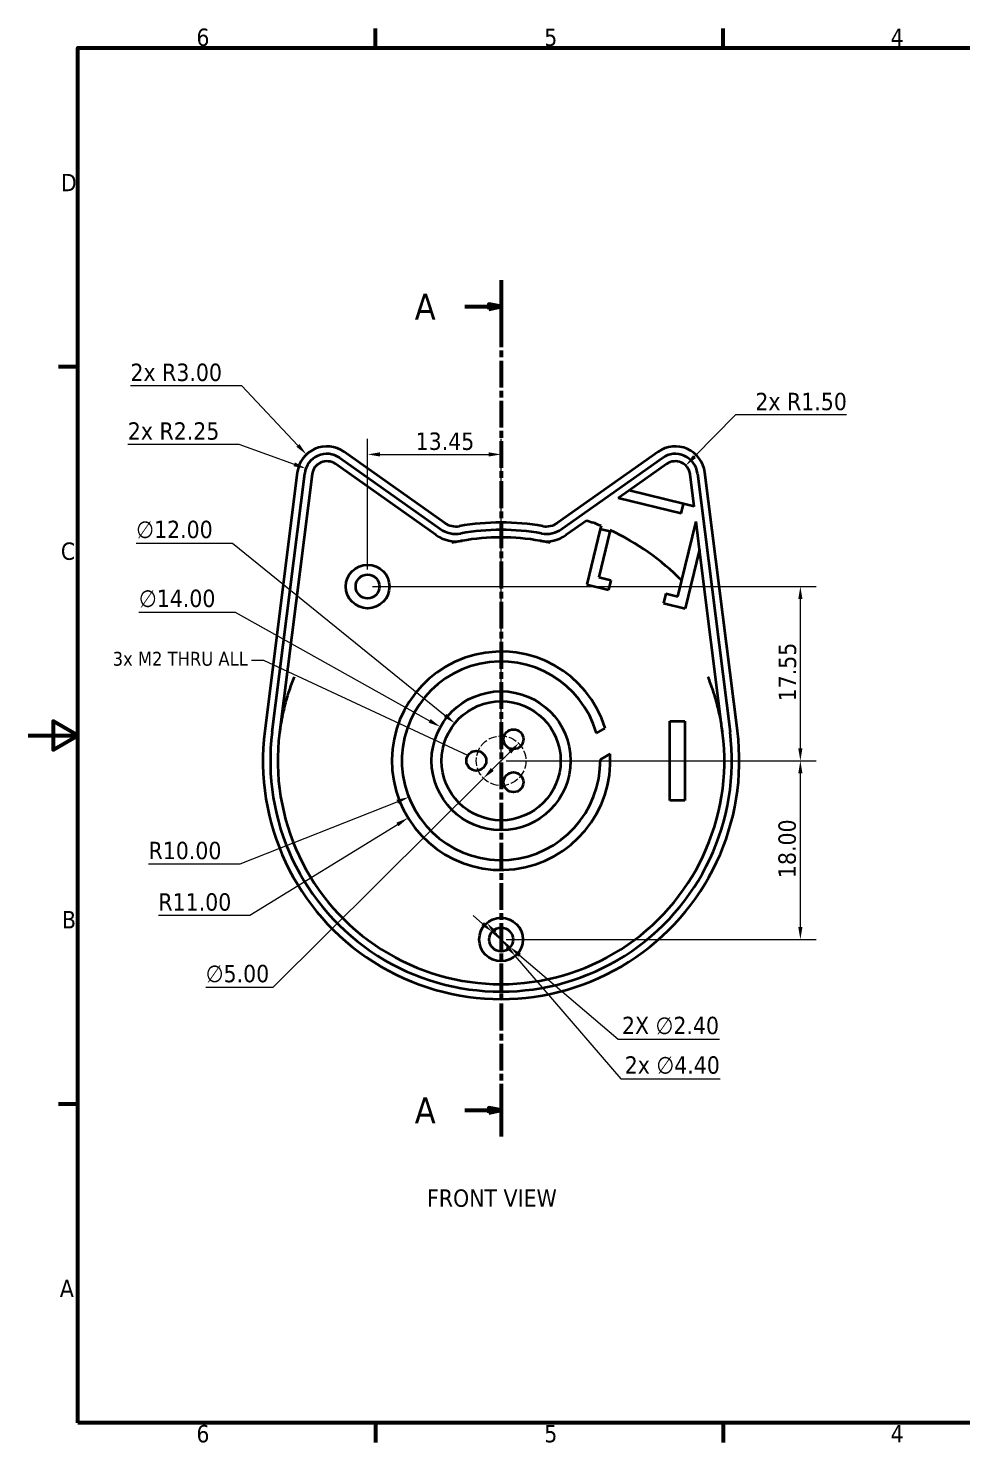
# Model space of a CAD drawing. Header units: millimetres. Extents: x 0 to 525, y 0 to 371.
# Drawn here: x 0 to 235.1, y 7.5 to 363.7 of the extents above; entities that cross this region are included whole.
import ezdxf

# ---------------------------------------------------------------- set-up
doc = ezdxf.new("R2010")
doc.units = ezdxf.units.MM
doc.header["$LTSCALE"] = 0.5
doc.linetypes.add('CHAIN', pattern=[0.3543, 0.2362, -0.0295, 0.0591, -0.0295])
doc.linetypes.add('DASHED', pattern=[0.2068, 0.1655, -0.0413])
for name, color, linetype, lineweight in [('Border (ISO)', 7, 'Continuous', 70), ('Dimension (ISO)', 7, 'Continuous', 25), ('Section Line (ISO)', 7, 'CHAIN', 70), ('Sketch Geometry (ISO)', 7, 'Continuous', 25), ('Symbol (ISO)', 7, 'Continuous', 25), ('Visible (ISO)', 7, 'Continuous', 50)]:
    doc.layers.add(name, color=color, linetype=linetype, lineweight=lineweight)
doc.styles.add('Label Text (ISO)', font='tahoma.ttf')
doc.styles.add('Note Text (ISO)', font='tahoma.ttf')
doc.dimstyles.new('Default (ISO)', dxfattribs={"dimscale": 0.5, "dimtxt": 3.5, "dimasz": 2.5, "dimexe": 3.175, "dimexo": 1, "dimgap": 0.762, "dimtad": 1, "dimtxsty": 'Note Text (ISO)', "dimcen": 2.5, "dimdle": 10, "dimclrd": 256, "dimclre": 256, "dimclrt": 256, "dimazin": 3, "dimtfac": 1.001486, "dimtmove": 0, "dimatfit": 3, "dimfxl": 0, "dimlwd": -1, "dimlwe": -1})
doc.dimstyles.new('Default - Method 1b (ISO)$7', dxfattribs={"dimscale": 0.5, "dimtxt": 3.5, "dimasz": 2.5, "dimexe": 3.175, "dimexo": 0, "dimgap": 0.762, "dimtad": 1, "dimtxsty": 'Note Text (ISO)', "dimcen": 2.5, "dimdle": 10, "dimclrd": 256, "dimclre": 256, "dimclrt": 256, "dimazin": 2, "dimtfac": 1, "dimtmove": 0, "dimatfit": 3, "dimfxl": 0, "dimlwd": -1, "dimlwe": -1})

# ---------------------------------------------------------------- blocks, each defined once
blk = doc.blocks.new('Borders Default Border')
at = {"layer": 'Border (ISO)'}
for p, q in [((70, 287), (70, 290.9)), ((140, 287), (140, 290.9)), ((10, 222.75), (6.1, 222.75)), ((10, 74.25), (6.1, 74.25)), ((70, 10), (70, 6.1)), ((140, 10), (140, 6.1))]:
    blk.add_line(p, q, dxfattribs=at)
at = {"layer": 'Border (ISO)', "flags": 128}
for points in [[(10, 10), (10, 287), (410, 287), (410, 10), (10, 10)], [(0, 148.5), (10, 148.5), (5, 151.39), (5, 145.61), (10, 148.5)]]:
    blk.add_lwpolyline(points, dxfattribs=at)
at = {"layer": 'Border (ISO)', "char_height": 3.5, "attachment_point": 7, "style": 'Note Text (ISO)'}
for s, insert in [('6', (33.88, 287.33)), ('5', (103.98, 287.33)), ('4', (173.78, 287.4)), ('D', (6.57, 258.13)), ('C', (6.56, 183.81)), ('B', (6.78, 109.63)), ('A', (6.36, 35.38)), ('6', (33.88, 6.03)), ('5', (103.98, 6.03)), ('4', (173.78, 6.1))]:
    blk.add_mtext(s, dxfattribs=dict(at, insert=insert))
blk = doc.blocks.new('*D7')
at = {"layer": 'Defpoints', "color": 0, "transparency": 16777216}
for p in [(123.53, 183.66), (114.66, 174.85)]:
    blk.add_point(p, dxfattribs=at)
at = {"layer": 'Dimension (ISO)', "transparency": 16777216}
for p, q in [((121.31, 181.45), (116.88, 177.05)), ((114.66, 174.85), (61.59, 122.19)), ((61.59, 122.19), (44.7, 122.19))]:
    blk.add_line(p, q, dxfattribs=at)
for points in [[(120.95, 181.82), (121.68, 181.08), (123.53, 183.66)], [(116.51, 177.42), (117.24, 176.68), (114.66, 174.85)]]:
    blk.add_solid(points, dxfattribs=at)
at = {"layer": 'Dimension (ISO)', "transparency": 16777216, "insert": (44.7, 127.86), "char_height": 4.375, "attachment_point": 1, "style": 'Note Text (ISO)'}
blk.add_mtext('\\A1;∅5.00', dxfattribs=at)
blk = doc.blocks.new('*D8')
at = {"layer": 'Defpoints', "color": 0, "transparency": 16777216}
for p in [(119.1, 256.4), (85.47, 226.13), (119.1, 179.25)]:
    blk.add_point(p, dxfattribs=at)
at = {"layer": 'Dimension (ISO)', "transparency": 16777216}
for p, q in [((85.47, 227.38), (85.47, 260.36)), ((119.1, 180.5), (119.1, 260.36)), ((88.6, 256.4), (115.97, 256.4))]:
    blk.add_line(p, q, dxfattribs=at)
for points in [[(88.6, 256.92), (88.6, 255.87), (85.47, 256.4)], [(115.97, 256.92), (115.97, 255.87), (119.1, 256.4)]]:
    blk.add_solid(points, dxfattribs=at)
at = {"layer": 'Dimension (ISO)', "transparency": 16777216, "insert": (97.57, 261.91), "char_height": 4.375, "attachment_point": 1, "style": 'Note Text (ISO)'}
blk.add_mtext('\\A1;13.45', dxfattribs=at)
blk = doc.blocks.new('*D9')
at = {"layer": 'Defpoints', "color": 0, "transparency": 16777216}
for p in [(85.47, 223.13), (194.48, 223.13), (119.1, 179.25)]:
    blk.add_point(p, dxfattribs=at)
at = {"layer": 'Dimension (ISO)', "transparency": 16777216}
for p, q in [((86.72, 223.13), (198.45, 223.13)), ((194.48, 182.38), (194.48, 220)), ((120.35, 179.25), (198.45, 179.25))]:
    blk.add_line(p, q, dxfattribs=at)
for points in [[(193.96, 220), (195, 220), (194.48, 223.13)], [(193.96, 182.38), (195, 182.38), (194.48, 179.25)]]:
    blk.add_solid(points, dxfattribs=at)
at = {"layer": 'Dimension (ISO)', "transparency": 16777216, "insert": (189.04, 194.21), "char_height": 4.375, "attachment_point": 1, "rotation": 90, "style": 'Note Text (ISO)'}
blk.add_mtext('\\A1;17.55', dxfattribs=at)
blk = doc.blocks.new('2dTransSection0')
at = {"layer": 'Section Line (ISO)', "linetype": 'CHAIN', "ltscale": 45.695759}
blk.add_line((95.28, 240.19), (95.28, 67.7), dxfattribs=at)
at = {"layer": 'Section Line (ISO)', "linetype": 'Continuous', "lineweight": 140}
for p, q in [((95.28, 240.19), (95.28, 229.6)), ((95.28, 78.29), (95.28, 67.7))]:
    blk.add_line(p, q, dxfattribs=at)
at = {"layer": 'Section Line (ISO)', "linetype": 'Continuous'}
for p, q in [((87.99, 234.9), (92.78, 234.9)), ((95.28, 234.9), (92.78, 235.4)), ((92.78, 235.4), (92.78, 234.4)), ((92.78, 234.9), (95.28, 234.9)), ((92.78, 234.4), (95.28, 234.9)), ((87.99, 73), (92.78, 73)), ((95.28, 73), (92.78, 73.5)), ((92.78, 73.5), (92.78, 72.5)), ((92.78, 73), (95.28, 73)), ((92.78, 72.5), (95.28, 73))]:
    blk.add_line(p, q, dxfattribs=at)
at = {"layer": 'Section Line (ISO)', "linetype": 'Continuous', "flags": 128}
for points in [[(92.78, 234.4), (95.28, 234.9), (92.78, 235.4), (92.78, 234.4)], [(92.78, 72.5), (95.28, 73), (92.78, 73.5), (92.78, 72.5)]]:
    blk.add_lwpolyline(points, dxfattribs=at)
at = {"layer": 'Section Line (ISO)'}
for points in [[(92.78, 234.4), (95.28, 234.9), (92.78, 235.4), (92.78, 234.4)], [(92.78, 72.5), (95.28, 73), (92.78, 73.5), (92.78, 72.5)]]:
    blk.add_solid(points, dxfattribs=at)
at = {"layer": 'Section Line (ISO)', "char_height": 5.25, "attachment_point": 7, "style": 'Label Text (ISO)'}
for insert in [(77.87, 232.27), (77.87, 70.37)]:
    blk.add_mtext('A ', dxfattribs=dict(at, insert=insert))
blk = doc.blocks.new('*D13')
at = {"layer": 'Defpoints', "color": 0, "transparency": 16777216}
for p in [(119.1, 179.25), (194.48, 179.25), (119.1, 134.25)]:
    blk.add_point(p, dxfattribs=at)
at = {"layer": 'Dimension (ISO)', "transparency": 16777216}
for p, q in [((120.35, 179.25), (198.45, 179.25)), ((194.48, 137.38), (194.48, 176.13)), ((120.35, 134.25), (198.45, 134.25))]:
    blk.add_line(p, q, dxfattribs=at)
for points in [[(193.96, 176.13), (195, 176.13), (194.48, 179.25)], [(193.96, 137.38), (195, 137.38), (194.48, 134.25)]]:
    blk.add_solid(points, dxfattribs=at)
at = {"layer": 'Dimension (ISO)', "transparency": 16777216, "insert": (188.95, 149.71), "char_height": 4.375, "attachment_point": 1, "rotation": 90, "style": 'Note Text (ISO)'}
blk.add_mtext('\\A1;18.00', dxfattribs=at)
blk = doc.blocks.new('*D14')
at = {"layer": 'Defpoints', "color": 0, "transparency": 16777216}
for p in [(119.1, 179.25), (95.66, 164.86)]:
    blk.add_point(p, dxfattribs=at)
at = {"layer": 'Dimension (ISO)', "transparency": 16777216}
for p, q in [((55.82, 140.38), (93, 163.22)), ((32.77, 140.38), (55.82, 140.38))]:
    blk.add_line(p, q, dxfattribs=at)
blk.add_solid([(92.73, 163.67), (93.27, 162.78), (95.66, 164.86)], dxfattribs=at)
at = {"layer": 'Dimension (ISO)', "transparency": 16777216, "insert": (32.77, 145.89), "char_height": 4.375, "attachment_point": 1, "style": 'Note Text (ISO)'}
blk.add_mtext('\\A1;R11.00', dxfattribs=at)
blk = doc.blocks.new('*D15')
at = {"layer": 'Defpoints', "color": 0, "transparency": 16777216}
for p in [(119.1, 179.25), (95.84, 170.09)]:
    blk.add_point(p, dxfattribs=at)
at = {"layer": 'Dimension (ISO)', "transparency": 16777216}
for p, q in [((53.34, 153.34), (92.93, 168.94)), ((30.29, 153.34), (53.34, 153.34))]:
    blk.add_line(p, q, dxfattribs=at)
blk.add_solid([(92.74, 169.43), (93.12, 168.46), (95.84, 170.09)], dxfattribs=at)
at = {"layer": 'Dimension (ISO)', "transparency": 16777216, "insert": (30.29, 158.85), "char_height": 4.375, "attachment_point": 1, "style": 'Note Text (ISO)'}
blk.add_mtext('\\A1;R10.00', dxfattribs=at)
blk = doc.blocks.new('*D16')
at = {"layer": 'Defpoints', "color": 0, "transparency": 16777216}
for p in [(103.82, 187.79), (134.37, 170.72)]:
    blk.add_point(p, dxfattribs=at)
at = {"layer": 'Dimension (ISO)', "transparency": 16777216}
for p, q in [((27.86, 216.68), (52.1, 216.68)), ((52.1, 216.68), (101.09, 189.31)), ((118.98, 179.25), (119.21, 179.25)), ((119.1, 179.14), (119.1, 179.37))]:
    blk.add_line(p, q, dxfattribs=at)
blk.add_solid([(101.34, 189.77), (100.84, 188.86), (103.82, 187.79)], dxfattribs=at)
at = {"layer": 'Dimension (ISO)', "transparency": 16777216, "insert": (27.86, 222.34), "char_height": 4.375, "attachment_point": 1, "style": 'Note Text (ISO)'}
blk.add_mtext('\\A1;∅14.00', dxfattribs=at)
blk = doc.blocks.new('*D17')
at = {"layer": 'Defpoints', "color": 0, "transparency": 16777216}
for p in [(107.44, 188.69), (130.75, 169.81)]:
    blk.add_point(p, dxfattribs=at)
at = {"layer": 'Dimension (ISO)', "transparency": 16777216}
for p, q in [((27.18, 234.03), (51.43, 234.03)), ((51.43, 234.03), (105.01, 190.66)), ((118.98, 179.25), (119.21, 179.25)), ((119.1, 179.14), (119.1, 179.37))]:
    blk.add_line(p, q, dxfattribs=at)
blk.add_solid([(105.34, 191.06), (104.68, 190.25), (107.44, 188.69)], dxfattribs=at)
at = {"layer": 'Dimension (ISO)', "transparency": 16777216, "insert": (27.18, 239.7), "char_height": 4.375, "attachment_point": 1, "style": 'Note Text (ISO)'}
blk.add_mtext('\\A1;∅12.00', dxfattribs=at)
blk = doc.blocks.new('*D18')
at = {"layer": 'Defpoints', "color": 0, "transparency": 16777216}
for p in [(116.81, 136.2), (121.38, 132.31)]:
    blk.add_point(p, dxfattribs=at)
at = {"layer": 'Dimension (ISO)', "transparency": 16777216}
for p, q in [((114.43, 138.23), (112.06, 140.25)), ((116.81, 136.2), (121.38, 132.31)), ((123.76, 130.28), (148.59, 109.12)), ((148.59, 109.12), (174.07, 109.12))]:
    blk.add_line(p, q, dxfattribs=at)
for points in [[(114.77, 138.62), (114.1, 137.83), (116.81, 136.2)], [(124.1, 130.68), (123.42, 129.88), (121.38, 132.31)]]:
    blk.add_solid(points, dxfattribs=at)
at = {"layer": 'Dimension (ISO)', "transparency": 16777216, "insert": (149.54, 114.79), "char_height": 4.375, "attachment_point": 1, "style": 'Note Text (ISO)'}
blk.add_mtext('\\A1;\\fTahoma|b0|i0;2X ∅2.40 ', dxfattribs=at)
blk = doc.blocks.new('*D19')
at = {"layer": 'Defpoints', "color": 0, "transparency": 16777216}
for p in [(70.07, 256.38), (75.21, 250.92)]:
    blk.add_point(p, dxfattribs=at)
at = {"layer": 'Dimension (ISO)', "transparency": 16777216}
for p, q in [((25.73, 273.75), (53.7, 273.75)), ((53.7, 273.75), (67.92, 258.65))]:
    blk.add_line(p, q, dxfattribs=at)
blk.add_solid([(68.3, 259.01), (67.55, 258.3), (70.07, 256.38)], dxfattribs=at)
at = {"layer": 'Dimension (ISO)', "transparency": 16777216, "insert": (25.73, 279.26), "char_height": 4.375, "attachment_point": 1, "style": 'Note Text (ISO)'}
blk.add_mtext('\\A1;\\fTahoma|b0|i0;2x R3.00', dxfattribs=at)
blk = doc.blocks.new('*D20')
at = {"layer": 'Defpoints', "color": 0, "transparency": 16777216}
for p in [(69.92, 252.84), (75.21, 250.92)]:
    blk.add_point(p, dxfattribs=at)
at = {"layer": 'Dimension (ISO)', "transparency": 16777216}
for p, q in [((25.07, 258.97), (53, 258.97)), ((53, 258.97), (66.98, 253.9))]:
    blk.add_line(p, q, dxfattribs=at)
blk.add_solid([(67.16, 254.39), (66.81, 253.41), (69.92, 252.84)], dxfattribs=at)
at = {"layer": 'Dimension (ISO)', "transparency": 16777216, "insert": (25.07, 264.48), "char_height": 4.375, "attachment_point": 1, "style": 'Note Text (ISO)'}
blk.add_mtext('\\A1;\\fTahoma|b0|i0;2x R2.25', dxfattribs=at)
blk = doc.blocks.new('*D21')
at = {"layer": 'Defpoints', "color": 0, "transparency": 16777216}
for p in [(165.61, 253.6), (162.98, 250.92)]:
    blk.add_point(p, dxfattribs=at)
at = {"layer": 'Dimension (ISO)', "transparency": 16777216}
for p, q in [((178.16, 266.4), (167.8, 255.83)), ((206.13, 266.4), (178.16, 266.4))]:
    blk.add_line(p, q, dxfattribs=at)
blk.add_solid([(167.42, 256.19), (168.17, 255.46), (165.61, 253.6)], dxfattribs=at)
at = {"layer": 'Dimension (ISO)', "transparency": 16777216, "insert": (183.14, 271.91), "char_height": 4.375, "attachment_point": 1, "style": 'Note Text (ISO)'}
blk.add_mtext('\\A1;\\fTahoma|b0|i0;2x R1.50', dxfattribs=at)
blk = doc.blocks.new('*D22')
at = {"layer": 'Defpoints', "color": 0, "transparency": 16777216}
for p in [(115.51, 138.42), (122.68, 130.08)]:
    blk.add_point(p, dxfattribs=at)
at = {"layer": 'Dimension (ISO)', "transparency": 16777216}
for p, q in [((117.55, 136.05), (120.64, 132.45)), ((122.68, 130.08), (149.28, 99.16)), ((149.28, 99.16), (174.24, 99.16))]:
    blk.add_line(p, q, dxfattribs=at)
for points in [[(117.94, 136.39), (117.15, 135.71), (115.51, 138.42)], [(121.04, 132.79), (120.25, 132.11), (122.68, 130.08)]]:
    blk.add_solid(points, dxfattribs=at)
at = {"layer": 'Dimension (ISO)', "transparency": 16777216, "insert": (150.23, 104.83), "char_height": 4.375, "attachment_point": 1, "style": 'Note Text (ISO)'}
blk.add_mtext('\\A1;\\fTahoma|b0|i0;2x ∅4.40', dxfattribs=at)

msp = doc.modelspace()

# ---------------------------------------------------------------- linework, layer by layer
at = {"layer": 'Sketch Geometry (ISO)', "linetype": 'DASHED', "ltscale": 25.31909}
msp.add_circle((119.0962, 179.253), 6.25, dxfattribs=at)
at = {"layer": 'Visible (ISO)'}
for p, q in [((104.8518, 239.1684), (79.5367, 257.0458)), ((158.6557, 257.0458), (133.3406, 239.1684)), ((102.6886, 236.1052), (77.3735, 253.9826)), ((78.4551, 255.5142), (103.7702, 237.6368)), ((134.4222, 237.6368), (159.7373, 255.5142)), ((160.8189, 253.9826), (151.3189, 247.2737)), ((67.7691, 251.8569), (59.5668, 186.753)), ((61.4271, 186.5187), (69.6294, 251.6225)), ((71.4897, 251.3881), (63.2874, 186.2843)), ((167.7202, 243.3119), (166.7027, 251.3881)), ((168.563, 251.6225), (176.7653, 186.5187)), ((178.6256, 186.753), (170.4233, 251.8569)), ((151.3189, 247.2737), (148.6052, 245.3573)), ((165.0188, 243.9644), (151.3189, 247.2737)), ((164.4317, 241.5343), (148.6052, 245.3573)), ((164.4317, 241.5343), (165.0188, 243.9644)), ((167.7202, 243.3119), (165.0188, 243.9644)), ((140.7258, 239.793), (135.5038, 236.1052)), ((140.7258, 239.793), (142.1296, 239.2541)), ((163.6529, 220.6329), (168.2038, 239.473)), ((169.0854, 232.4755), (168.2038, 239.473)), ((144.0783, 237.552), (140.7089, 223.6032)), ((146.5084, 236.965), (143.726, 225.4463)), ((144.2793, 238.384), (144.0783, 237.552)), ((146.5084, 236.965), (144.0783, 237.552)), ((146.5084, 236.965), (146.5993, 237.3413)), ((169.0854, 232.4755), (165.496, 217.6157)), ((174.905, 186.2843), (169.0854, 232.4755)), ((143.726, 225.4463), (146.7636, 224.7126)), ((146.7636, 224.7126), (146.1766, 222.2825)), ((140.7089, 223.6032), (146.1766, 222.2825)), ((160.6152, 221.3666), (160.0282, 218.9365)), ((160.6152, 221.3666), (163.6529, 220.6329)), ((160.0282, 218.9365), (165.496, 217.6157)), ((161.5962, 169.253), (161.5962, 189.253)), ((161.5962, 189.253), (165.3462, 189.253)), ((165.3462, 189.253), (165.3462, 169.253)), ((143.1085, 186.2107), (145.3322, 187.4946)), ((146.5421, 180.9763), (144.0942, 179.563)), ((165.3462, 169.253), (161.5962, 169.253))]:
    msp.add_line(p, q, dxfattribs=at)
for centre, radius in [((85.4712, 223.128), 5.5), ((85.4712, 223.128), 3), ((119.0962, 179.253), 17.5), ((119.0962, 179.253), 15), ((122.2212, 184.6657), 2.5), ((112.8462, 179.253), 2.5), ((122.2212, 173.8404), 2.5), ((119.0962, 134.253), 5.5), ((119.0962, 134.253), 3)]:
    msp.add_circle(centre, radius, dxfattribs=at)
for centre, radius, start, end in [((75.2103, 250.9194), 7.5, 54.770511, 172.819244), ((75.2103, 250.9194), 5.625, 54.770511, 172.819244), ((162.9821, 250.9194), 7.5, 7.180756, 125.229489), ((162.9821, 250.9194), 5.625, 7.180756, 125.229489), ((75.2103, 250.9194), 3.75, 54.770511, 172.819244), ((162.9821, 250.9194), 3.75, 7.180756, 125.229489), ((107.736, 243.2526), 5, -125.229489, -79.934658), ((119.0962, 179.253), 60, 79.934658, 100.065342), ((130.4563, 243.2526), 5, -100.065342, -54.770511), ((119.0962, 179.253), 64.2702, 66.931489, 68.998991), ((107.736, 243.2526), 8.75, -125.229489, -79.934658), ((107.736, 243.2526), 6.875, -125.229489, -79.934658), ((119.0962, 179.253), 58.125, 79.934658, 100.065342), ((119.0962, 179.253), 56.25, 79.934658, 100.065342), ((130.4563, 243.2526), 8.75, -100.065342, -54.770511), ((130.4563, 243.2526), 6.875, -100.065342, -54.770511), ((119.0962, 179.253), 64.2702, 44.905541, 64.663777), ((119.0962, 179.253), 27.5, 17.439141, 3.592704), ((119.0962, 179.253), 25, 16.159246, 0.7104), ((119.0962, 179.253), 60, 172.819244, 7.180756), ((119.0962, 179.253), 58.125, 172.819244, 7.180756), ((119.0962, 179.253), 56.25, 172.819244, 7.180756)]:
    msp.add_arc(centre, radius, start, end, dxfattribs=at)
for points, knots in [([(109.2653, 234.6373), (109.2653, 234.6373), (109.2006, 234.6259), (108.9531, 234.5811), (108.7706, 234.5477), (108.5414, 234.5039), (108.3742, 234.472), (108.1823, 234.4345), (107.6017, 234.3174), (107.173, 234.2269), (106.705, 234.1212)], [0, 0, 0, 0, 0.071429811, 0.071429811, 0.142859622, 0.142859622, 0.142859622, 0.194972267, 0.194972267, 0.285719244, 0.285719244, 0.285719244, 0.285719244]), ([(131.4873, 234.1212), (131.0193, 234.2269), (130.5907, 234.3174), (130.01, 234.4345), (129.8181, 234.472), (129.6509, 234.5039), (129.4217, 234.5477), (129.2393, 234.5811), (128.9917, 234.6259), (128.927, 234.6373), (128.927, 234.6373)], [0.432089357, 0.432089357, 0.432089357, 0.432089357, 0.522836335, 0.522836335, 0.57494898, 0.57494898, 0.57494898, 0.646378791, 0.646378791, 0.717808602, 0.717808602, 0.717808602, 0.717808602]), ([(66.9822, 200.4237), (66.5162, 199.2765), (66.0898, 198.1182), (65.3161, 195.7841), (64.9688, 194.6083), (64.6611, 193.4264), (64.3533, 192.2445), (64.0851, 191.0564), (63.6274, 188.6737), (63.4379, 187.4793), (63.2874, 186.2843)], [0.800322723, 0.800322723, 0.800322723, 0.800322723, 0.979727388, 0.979727388, 1.159132052, 1.159132052, 1.159132052, 1.338536717, 1.338536717, 1.517941382, 1.517941382, 1.517941382, 1.517941382]), ([(174.905, 186.2843), (174.7544, 187.4793), (174.5649, 188.6737), (174.1072, 191.0564), (173.839, 192.2444), (173.5313, 193.4264), (173.2235, 194.6083), (172.8762, 195.7841), (172.1026, 198.1182), (171.6762, 199.2765), (171.2101, 200.4237)], [-0.002407598, -0.002407598, -0.002407598, -0.002407598, 0.176995737, 0.176995737, 0.356399071, 0.356399071, 0.356399071, 0.535802406, 0.535802406, 0.71520574, 0.71520574, 0.71520574, 0.71520574])]:
    msp.add_open_spline(points, degree=3, knots=knots, dxfattribs=at)

# ---------------------------------------------------------------- block references
at = {"xscale": 1.25, "yscale": 1.25, "zscale": 0.5}
msp.add_blockref('Borders Default Border', (0, 0), dxfattribs=at)
at = {"layer": 'Section Line (ISO)', "xscale": 1.25, "yscale": 1.25, "zscale": 0.5}
msp.add_blockref('2dTransSection0', (0, 0), dxfattribs=at)

# ---------------------------------------------------------------- texts
at = {"layer": 'Symbol (ISO)', "style": 'Note Text (ISO)'}
for s, insert, char_height, width, attachment_point in [('\\fTahoma|b0|i0;{\\H3.49;3x M2 THRU ALL}', (55.297, 206.6835), 3.4875, 35.60698, 3), ('\\fTahoma|b0|i0;FRONT VIEW', (100.4422, 71.3121), 4.375, 35.173723, 1)]:
    msp.add_mtext(s, dxfattribs=dict(at, insert=insert, char_height=char_height, width=width, attachment_point=attachment_point))

# ---------------------------------------------------------------- dimensions: what is measured, and where the dimension line sits
at = {"layer": 'Dimension (ISO)'}
for center, mpoint, picture, middle in [((75.2103, 250.9194), (70.0673, 256.3784), '*D19', (37.2293, 273.7471)), ((162.9821, 250.9194), (165.6074, 253.5971), '*D21', (194.6371, 266.4019)), ((75.2103, 250.9194), (69.9221, 252.8366), '*D20', (36.5289, 258.9701))]:
    dim = msp.add_radius_dim(center=center, mpoint=mpoint, text='\\fTahoma|b0|i0;2x <>', dimstyle='Default (ISO)', override={"dimgap": 0.762, "dimtih": 1, "dimdec": 2, "dimlfac": 1, "dimcen": 0, "dimtol": 0, "dimlim": 0, "dimtp": 0, "dimtm": 0, "dimtdec": 2, "dimtofl": 0}, dxfattribs=at)
    dim.commit()
    dim.dimension.update_dxf_attribs({"geometry": picture, "text_midpoint": middle, "dimtype": 164})
for base, p1, p2, angle, picture, middle in [((119.0961703685, 256.395795547), (85.4711703685, 226.1280290402), (119.0961703685, 179.2530290402), 180, '*D8', (104.5604960798, 256.395795547)), ((194.4763465975, 223.1280290402), (119.0961703685, 179.2530290402), (85.4711703685, 223.1280290402), 90, '*D9', (194.4763465975, 201.2030290402)), ((194.4763, 179.253), (119.0962, 134.253), (119.0962, 179.253), 90, '*D13', (194.4763, 156.7405))]:
    dim = msp.add_linear_dim(base=base, p1=p1, p2=p2, angle=angle, dimstyle='Default (ISO)', override={"dimgap": 0.762, "dimtoh": 0, "dimdec": 2, "dimtol": 0, "dimlim": 0, "dimtp": 0, "dimtm": 0, "dimtdec": 2, "dimtofl": 0, "dimatfit": 1}, dxfattribs=at)
    dim.commit()
    dim.dimension.update_dxf_attribs({"geometry": picture, "text_midpoint": middle, "dimtype": 160})
for p1, p2, override, picture, middle in [((130.7548, 169.815), (107.4375, 188.6911), {"dimgap": 0.762, "dimtih": 1, "dimdec": 2, "dimlfac": 1, "dimtol": 0, "dimlim": 0, "dimtp": 0, "dimtm": 0, "dimtdec": 2, "dimtofl": 0}, '*D17', (36.7947, 234.0343)), ((134.3738, 170.7182), (103.8185, 187.7879), {"dimgap": 0.762, "dimtih": 1, "dimdec": 2, "dimlfac": 1, "dimtol": 0, "dimlim": 0, "dimtp": 0, "dimtm": 0, "dimtdec": 2, "dimtofl": 0}, '*D16', (37.4709, 216.6791)), ((123.5328, 183.6552), (114.6596, 174.8508), {"dimgap": 0.762, "dimtih": 1, "dimdec": 2, "dimlfac": 1, "dimtol": 0, "dimlim": 0, "dimtp": 0, "dimtm": 0, "dimtdec": 2, "dimatfit": 2}, '*D7', (52.6668, 122.1916))]:
    dim = msp.add_diameter_dim_2p(p1=p1, p2=p2, dimstyle='Default (ISO)', override=override, dxfattribs=at)
    dim.commit()
    dim.dimension.update_dxf_attribs({"geometry": picture, "text_midpoint": middle, "dimtype": 163})
for mpoint, picture, middle in [((95.8367, 170.0882), '*D15', (39.2953, 153.344)), ((95.6641, 164.859), '*D14', (41.7746, 140.384))]:
    dim = msp.add_radius_dim(center=(119.0962, 179.253), mpoint=mpoint, dimstyle='Default (ISO)', override={"dimgap": 0.762, "dimtih": 1, "dimdec": 2, "dimlfac": 1, "dimcen": 0, "dimtol": 0, "dimlim": 0, "dimtp": 0, "dimtm": 0, "dimtdec": 2, "dimtofl": 0}, dxfattribs=at)
    dim.commit()
    dim.dimension.update_dxf_attribs({"geometry": picture, "text_midpoint": middle, "dimtype": 164})
for p1, p2, text, picture, middle in [((116.8128, 136.1988), (121.3796, 132.3072), '\\fTahoma|b0|i0;2X <> ', '*D18', (161.8029, 109.1219)), ((115.5096, 138.4227), (122.6827, 130.0833), '\\fTahoma|b0|i0;2x <>', '*D22', (162.2372, 99.1626))]:
    dim = msp.add_diameter_dim_2p(p1=p1, p2=p2, text=text, dimstyle='Default (ISO)', override={"dimgap": 0.762, "dimtih": 1, "dimdec": 2, "dimlfac": 1, "dimtol": 0, "dimlim": 0, "dimtp": 0, "dimtm": 0, "dimtdec": 2, "dimatfit": 2}, dxfattribs=at)
    dim.commit()
    dim.dimension.update_dxf_attribs({"geometry": picture, "text_midpoint": middle, "dimtype": 163})

# ---------------------------------------------------------------- leaders
at = {"layer": 'Symbol (ISO)', "annotation_type": 0, "has_hookline": 1, "hookline_direction": 1, "text_width": 14.1514, "horizontal_direction": (2.5, 0, 0)}
msp.add_leader([(110.7384, 180.5974), (59.3745, 204.496), (56.2495, 204.496)], dimstyle='Default - Method 1b (ISO)$7', override={"dimtad": 0}, dxfattribs=at)

doc.saveas('drawing.dxf')
